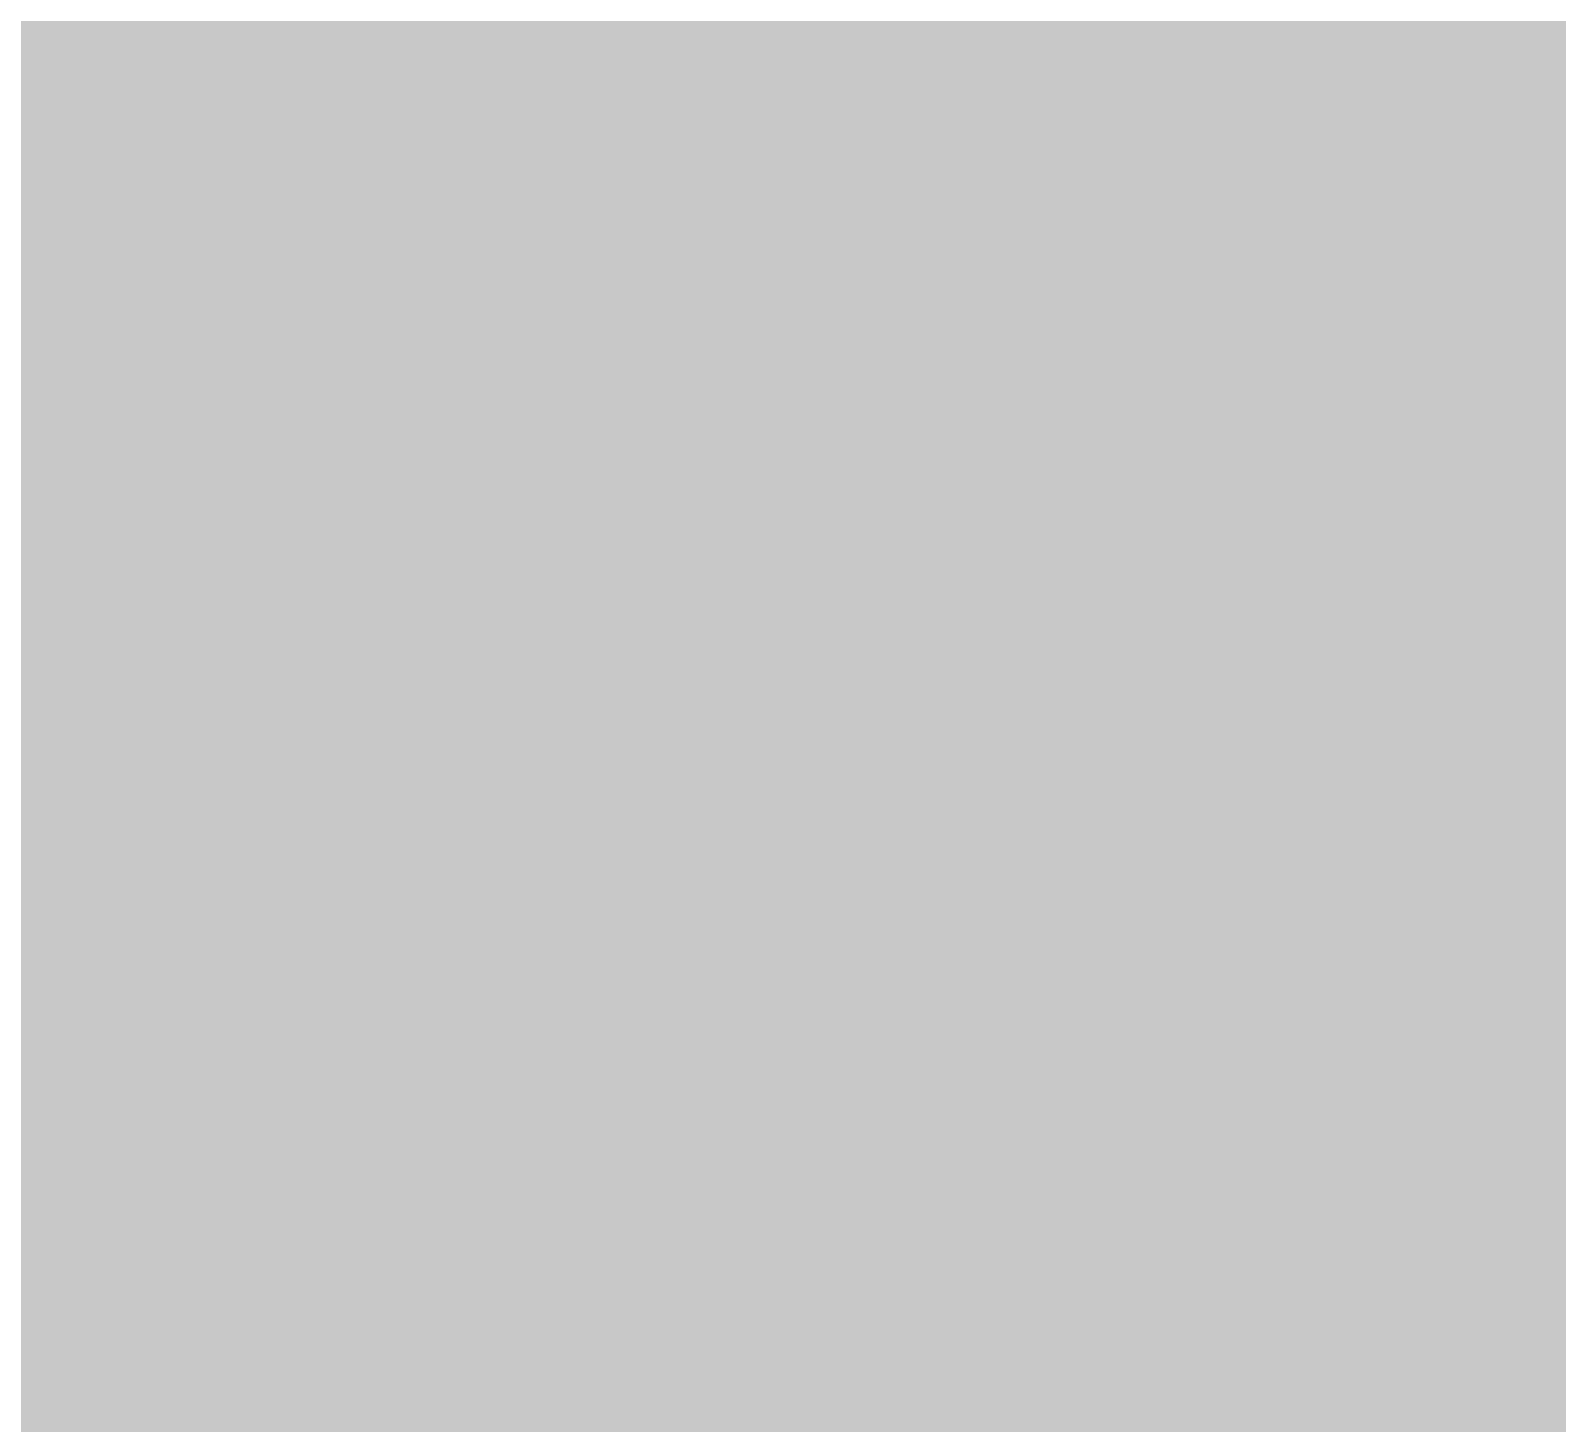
# Model space of a CAD drawing. Header units: inches. Extents: x -4266 to -1814, y 9706 to 12441.
# Drawn here: x -3136.93624 to -3136.92686, y 10822.47766 to 10822.48622 of the extents above; entities that cross this region are included whole.
import ezdxf

# ---------------------------------------------------------------- set-up
doc = ezdxf.new("R2010")
doc.units = ezdxf.units.IN
doc.header["$MEASUREMENT"] = 0
for name, color, linetype, lineweight in [('0-1', 7, 'Continuous', 5), ('0-3', 7, 'Continuous', 9), ('A-ANNO-DIMS', 211, 'Continuous', 9), ('A-ANNO-DIMS-96', 211, 'Continuous', 9), ('A-GLAZ-1', 9, 'Continuous', 13), ('A-WALL-5', 31, 'Continuous', 13)]:
    doc.layers.add(name, color=color, linetype=linetype, lineweight=lineweight)
doc.styles.add('Century Gothic', font='ufonts.com_century-gothic.ttf', dxfattribs={"height": 9})
doc.dimstyles.new('OD__1_16__Tol__', dxfattribs={"dimscale": 12, "dimtxt": 9.397514, "dimasz": 1, "dimexe": 0.75, "dimexo": 0.5, "dimgap": 0.125, "dimtad": 1, "dimdec": 4, "dimrnd": 0.0625, "dimzin": 3, "dimdsep": 46, "dimlunit": 4, "dimtxsty": 'Century Gothic', "dimblk1": 'OBLIQUE', "dimblk2": 'OBLIQUE', "dimsah": 1, "dimcen": 0.09, "dimdle": 0.75, "dimazin": 0, "dimtfac": 1, "dimtdec": 4, "dimtix": 1, "dimtmove": 0, "dimatfit": 3, "dimfxl": 1, "dimtvp": 1, "dimtfill": 1, "dimfrac": 2, "dimtolj": 1, "dimtzin": 0, "dimarcsym": 2})

# ---------------------------------------------------------------- blocks, each defined once
blk = doc.blocks.new('_THE_ WINDOW _ DOOR - Window - 1st Floor-2480458-FLOOR PLAN - 1ST FLOOR')
at = {"layer": 'A-GLAZ-1'}
blk.add_hatch(color=256, dxfattribs=at).paths.add_polyline_path([(19.0125, -4.3125), (19.0125, -0.3125), (-19.0125, -0.3125), (-19.0125, -4.3125), (-10.2494626, -4.3125)], flags=0)
blk = doc.blocks.new('CTR - 1st Phase - Shell_rvt-1-FLOOR PLAN - 1ST FLOOR')
at = {"layer": 'A-WALL-5'}
h = blk.add_hatch(color=256, dxfattribs=at)
h.paths.add_polyline_path([(-2096.8237367, 10821.7393961), (-2096.8237367, 10822.4893961), (-2138.7237367, 10822.4893961), (-2138.7237367, 10821.7393961), (-2097.5737367, 10821.7393961)], flags=0)
h.paths.add_polyline_path([(-2248.5699427, 10821.7393961), (-2176.7487367, 10821.7393961), (-2176.7487367, 10822.4893961), (-2273.4987367, 10822.4893961), (-2273.4987367, 10821.7393961), (-2272.8737367, 10821.7393961)], flags=0)
h.paths.add_polyline_path([(-2311.5237367, 10821.7393961), (-2311.5237367, 10822.4893961), (-2311.8987367, 10822.4893961), (-2311.8987367, 10821.7393961)], flags=0)
h.paths.add_polyline_path([(-2407.3362367, 10821.7393961), (-2407.3362367, 10822.4893961), (-2407.7112367, 10822.4893961), (-2407.7112367, 10821.7393961)], flags=0)
h.paths.add_polyline_path([(-2349.9237367, 10821.7393961), (-2349.9237367, 10822.4893961), (-2369.3112367, 10822.4893961), (-2369.3112367, 10821.7393961), (-2350.5487367, 10821.7393961)], flags=0)
h.paths.add_polyline_path([(-2518.7087604, 10821.7393961), (-2445.7362367, 10821.7393961), (-2445.7362367, 10822.4893961), (-2561.3112367, 10822.4893961), (-2561.3112367, 10821.7393961), (-2560.6862367, 10821.7393961)], flags=0)
h.paths.add_polyline_path([(-2599.7112367, 10821.7393961), (-2599.3362367, 10821.7393961), (-2599.3362367, 10822.4893961), (-2599.7112367, 10822.4893961)], flags=0)
h.paths.add_polyline_path([(-2741.4049867, 10821.7393961), (-2637.7362367, 10821.7393961), (-2637.7362367, 10822.4893961), (-2791.7112367, 10822.4893961), (-2791.7112367, 10821.7393961), (-2744.356532, 10821.7393961)], flags=0)
h.paths.add_polyline_path([(-2830.1112367, 10821.7393961), (-2829.7362367, 10821.7393961), (-2829.7362367, 10822.4893961), (-2830.1112367, 10822.4893961)], flags=0)
h.paths.add_polyline_path([(-2945.3112367, 10821.7393961), (-2868.1362367, 10821.7393961), (-2868.1362367, 10822.4893961), (-2945.3112367, 10822.4893961)], flags=0)
h.paths.add_polyline_path([(-3098.9112367, 10821.7393961), (-3098.5362367, 10821.7393961), (-3098.5362367, 10822.4893961), (-3098.9112367, 10822.4893961)], flags=0)
h.paths.add_polyline_path([(-3136.9362367, 10821.7393961), (-3136.9362367, 10822.4893961), (-3137.3112367, 10822.4893961), (-3137.3112367, 10821.7393961), (-3137.1237367, 10821.7393961)], flags=0)
h.paths.add_polyline_path([(-3060.5112367, 10821.7393961), (-2983.3362367, 10821.7393961), (-2983.3362367, 10822.4893961), (-3060.5112367, 10822.4893961)], flags=0)
h.paths.add_polyline_path([(-3227.9518617, 10821.7393961), (-3175.3362367, 10821.7393961), (-3175.3362367, 10822.4893961), (-3252.5112367, 10822.4893961), (-3252.5112367, 10821.7393961), (-3230.9362367, 10821.7393961)], flags=0)
h.paths.add_polyline_path([(-3290.5362367, 10821.7393961), (-3290.5362367, 10822.4893961), (-3290.9112367, 10822.4893961), (-3290.9112367, 10821.7393961)], flags=0)
h.paths.add_polyline_path([(-3328.9362367, 10821.7393961), (-3328.9362367, 10822.4893961), (-3329.3112367, 10822.4893961), (-3329.3112367, 10821.7393961), (-3329.1252136, 10821.7393961)], flags=0)
h.paths.add_polyline_path([(-3367.3362367, 10821.7393961), (-3367.3362367, 10822.4893961), (-3401.2987367, 10822.4893961), (-3401.2987367, 10821.7393961), (-3367.5237367, 10821.7393961)], flags=0)
at = {"layer": '0-3', "rotation": 180}
blk.add_blockref('_THE_ WINDOW _ DOOR - Window - 1st Floor-2480458-FLOOR PLAN - 1ST FLOOR', (-3117.9237367, 10818.1768961), dxfattribs=at)
blk = doc.blocks.new('DIMBLOCK2-FLOOR PLAN - 1ST FLOOR')
at = {"layer": 'A-ANNO-DIMS-96'}
for p, q in [((-3204.3237367, 10819.4893961), (-3204.3237367, 10888.9851498)), ((-2916.3237367, 10819.4893961), (-2916.3237367, 10888.9851498)), ((-3204.3237367, 10879.9851498), (-2916.3237367, 10879.9851498)), ((-3204.3237367, 10879.9851498), (-3204.3237367, 10819.4893961)), ((-2916.3237367, 10879.9851498), (-2916.3237367, 10819.4893961))]:
    blk.add_line(p, q, dxfattribs=at)
at = {"layer": 'A-ANNO-DIMS-96', "lineweight": 50}
for p, q in [((-3204.3237367, 10879.9851498), (-3198.3237367, 10885.9851498)), ((-2916.3237367, 10879.9851498), (-2910.3237367, 10885.9851498)), ((-3204.3237367, 10879.9851498), (-3210.3237367, 10873.9851498)), ((-2916.3237367, 10879.9851498), (-2922.3237367, 10873.9851498))]:
    blk.add_line(p, q, dxfattribs=at)
at = {"layer": 'A-ANNO-DIMS-96', "color": 0, "char_height": 9, "attachment_point": 1, "line_spacing_factor": 0.984502, "style": 'Century Gothic', "bg_fill": 3, "box_fill_scale": 1.25, "bg_fill_color": 256, "bg_fill_true_color": 13158600, "bg_fill_transparency": 0}
for s, insert, width in [('24\' - 0"', (-3079.5662662, 10893.020987), 46.182070901), ('288.0', (-3076.0608442, 10875.2534643), 37.769057985)]:
    blk.add_mtext(s, dxfattribs=dict(at, insert=insert, width=width))
blk = doc.blocks.new('_Oblique')
at = {"color": 0, "linetype": 'ByBlock', "lineweight": -2}
blk.add_line((-0.5, -0.5), (0.5, 0.5), dxfattribs=at)

msp = doc.modelspace()

# ---------------------------------------------------------------- block references
at = {"layer": '0-1'}
msp.add_blockref('CTR - 1st Phase - Shell_rvt-1-FLOOR PLAN - 1ST FLOOR', (0, 0), dxfattribs=at)

# ---------------------------------------------------------------- next in the draw order: dimensions: what is measured, and where the dimension line sits
at = {"layer": 'A-ANNO-DIMS'}
dim = msp.add_linear_dim(base=(-2916.3237367, 10879.9851498), p1=(-3204.3237367, 10813.4893961), p2=(-2916.3237367, 10813.4893961), dimstyle='OD__1_16__Tol__', override={"dimpost": '<>\\X', "dimfxl": 288}, dxfattribs=at)
dim.commit()
dim.dimension.update_dxf_attribs({"geometry": 'DIMBLOCK2-FLOOR PLAN - 1ST FLOOR', "text_midpoint": (-3060.3237367, 10879.9851498)})

doc.saveas('drawing.dxf')
